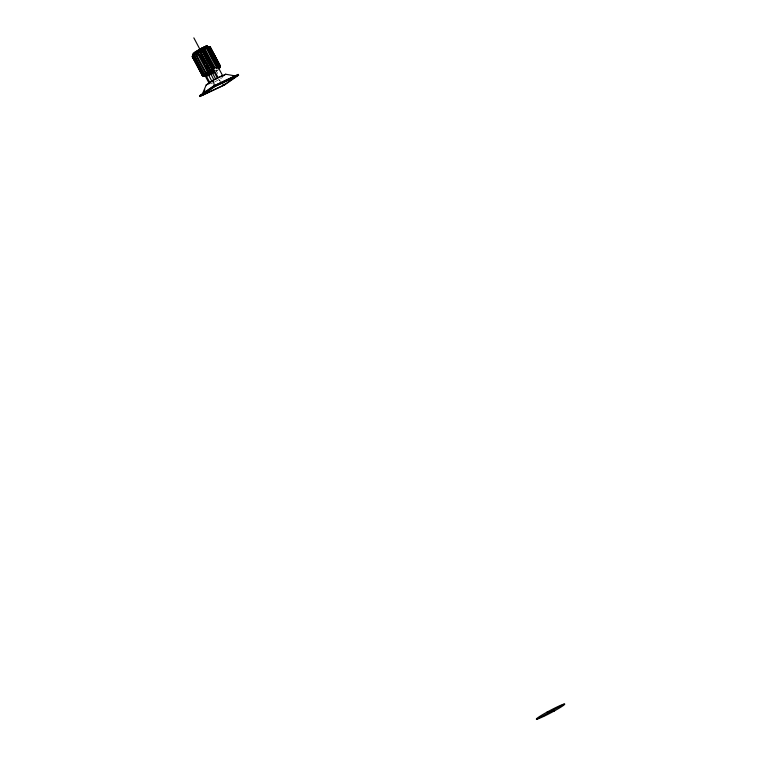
<?xml version="1.0" encoding="UTF-8"?>
<svg xmlns="http://www.w3.org/2000/svg" width="757" height="757" viewBox="0 0 757 757"><rect width="100%" height="100%" fill="white"/><g stroke="black" fill="none" stroke-linecap="round" stroke-linejoin="round"><path stroke-width="0.57" stroke-dasharray="3.79 2.84" d="M214.874 81.879L222.549 77.469M215.452 70.458L216.332 69.928M210.749 83.819L213.843 82.362M218.593 79.154L220.173 80.885M219.01 79.939L220.59 81.671M215.925 70.221L217.997 74.139M218.111 69.937A6.444 0.492 -27.9 0 1 216.464 71.205M216.426 70.429A6.444 0.492 -27.9 0 1 217.344 70.07"/><path stroke-width="1.14" d="M218.063 67.96L218.224 66.616L208.222 47.719L207.068 47.199M206.15 74.29L204.324 73.921L194.322 55.034L194.492 53.813L196.262 52.839L197.369 54.911M207.257 73.599L205.431 73.23L195.429 54.343L195.599 53.122M208.714 47.53L218.716 66.417L218.404 67.827L219.189 67.543L219.511 66.133L209.509 47.246L207.409 47.066L209.509 47.246M205.175 74.952L203.056 74.782L193.054 55.895L193.376 54.58L194.965 53.652L193.376 54.58M193.054 55.895L194.152 54.031M218.442 68.736L219.539 66.871M218.508 67.979L219.814 66.048L209.812 47.152L208.421 46.716L207.513 47.218M218.962 68.064L219.899 67.572L218.962 67.912L219.823 67.411L219.814 66.048M192.761 55.1L193.669 54.646L192.694 55.195L192.259 56.766L202.365 75.681L203.765 76.116L204.664 75.615L202.261 75.662L204.617 75.454L202.356 75.378L192.354 56.482L192.761 55.1L194.066 54.286L193.186 55.289M192.354 56.482L193.167 54.741M218.527 68.48L219.833 67.666L220.24 66.285L210.238 47.388L207.087 47.341M219.899 67.572L220.334 66.001L210.332 47.104L207.967 47.161L208.828 46.65L210.228 47.085L220.334 66.001M213.285 80.034L214.354 85.825L235.361 75.965L225.681 74.214L213.285 80.034L206.197 84.973L202.337 94.199L213.427 86.468M202.744 94.985L214.761 86.61L235.768 76.75L223.75 85.125L202.744 94.985L204.892 89.856M202.11 49.527L212.84 69.142L212.859 70.505L201.873 49.744L203.633 48.77M202.356 75.378L205.062 75.047M218.111 68.802L219.066 67.941L218.073 68.102M206.462 57.589L201.57 48.353L206.793 45.723L222.549 75.492L221.773 76.041M206.793 45.723L201.57 48.353M203.056 74.782L205.961 74.413M204.371 75.34L205.147 74.792M222.549 75.492L217.335 78.122L208.099 60.674M223.022 76.069L225.681 74.214M199.526 95.742L213.588 85.948L238.162 74.413L238.569 75.198L224.517 84.992L199.943 96.527L199.526 95.742L201.665 94.739M199.943 96.527L214.004 86.733L238.569 75.198M235.351 76.372L238.162 74.413M213.644 70.098L204.522 75.586L208.184 74.281M194.322 55.034L195.429 54.343M204.324 73.921L205.431 73.23M205.488 74.574L206.595 73.883M205.525 75.568L206.188 75.151M206.642 75.085L207.304 74.678M196.262 52.839L194.492 53.813M196.044 52.858L197.87 51.892L208.866 72.653L207.03 73.618L206.065 72.852L196.063 53.955L196.044 52.858L197.87 51.892M207.39 47.256L208.203 46.783M196.063 53.955L197.426 53.17L197.397 52.063M206.065 72.852L207.427 72.057L208.393 72.823M205.999 75.227L203.094 75.52L205.204 75.511M218.385 68.016L219.189 67.543M197.918 51.769L199.678 50.899L210.673 71.65L208.904 72.53L208.166 71.641L198.164 52.744L197.918 51.769L199.678 50.899M198.164 52.744L199.678 51.911L199.432 50.937M208.166 71.641L209.68 70.798L210.427 71.697M203.765 76.116L205.081 75.549M536.931 719.15L564.211 704.057M199.99 50.728L201.551 49.811L199.99 50.728L210.976 71.489L212.547 70.571L201.551 49.811M193.631 54.845L192.694 55.195M207.976 47.312L210.332 47.104M199.98 50.643L200.473 51.485L202.043 50.653M210.976 71.395L210.474 70.373L212.045 69.549M201.873 49.744L202.658 49.337M202.838 50.246L204.362 49.489L214.363 68.376L212.84 69.142M218.924 68.121L219.833 67.666M204.144 48.514L205.1 49.129L206.472 48.486L216.474 67.382L216.502 68.641M216.474 67.382L215.111 68.016L205.1 49.129M218.404 68.565L219.218 68.187M209.746 82.504L212.84 81.046M206.197 84.973L208.26 84.008M208.222 47.719L207.106 48.202L217.108 67.089L218.224 66.616M218.716 66.417L219.511 66.133M204.39 75.984L205.185 75.7M546.696 712.299L554.446 710.899M192.363 56.784L201.731 73.628M208.904 72.53L205.857 66.266M202.365 75.681L204.182 76.05M205.507 47.88L206.472 48.486M221.385 82.532L223.75 85.125M224.1 84.207L224.517 84.992M202.356 47.805L218.111 77.574M201.561 49.905L212.547 70.656M193.839 37.85L200.293 50.047M212.159 72.464L215.944 79.599M200.473 51.485L210.474 70.373M199.678 51.911L209.68 70.798M210.739 73.883L214.004 80.043M199.81 54.845L204.759 64.194M197.426 53.17L207.427 72.057M208.695 75.255L211.809 81.131M213.588 85.948L214.004 86.733M194.35 52.479L195.457 54.57M205.762 74.943L210.115 83.156M204.986 75.482L209.329 83.696M193.839 55.346L203.841 74.243M192.751 56.122L202.753 75.019M213.909 72.691A6.444 0.492 -27.9 0 1 206.718 75.937A6.444 0.492 -27.9 0 1 213.871 71.631M207.778 74.271A6.444 0.492 -27.9 0 1 206.841 74.082A6.444 0.492 -27.9 0 1 213.247 70.458M207.21 46.319A8.223 0.634 -27.9 0 0 203.794 47.312A8.223 0.634 -27.9 0 0 195.013 52.044L193.149 53.34A8.223 0.634 -27.9 0 0 193.158 53.7M205.686 47.076A6.444 0.492 -27.9 0 1 205.128 47.502M194.672 52.583A6.444 0.492 -27.9 0 1 200.16 49.281A6.444 0.492 -27.9 0 1 205.677 46.792M543.668 716.444A16.029 1.23 -27.9 0 0 564.75 704.133A16.029 1.23 -27.9 0 0 543.289 714.23A16.029 1.23 -27.9 0 0 543.668 716.444"/></g></svg>
